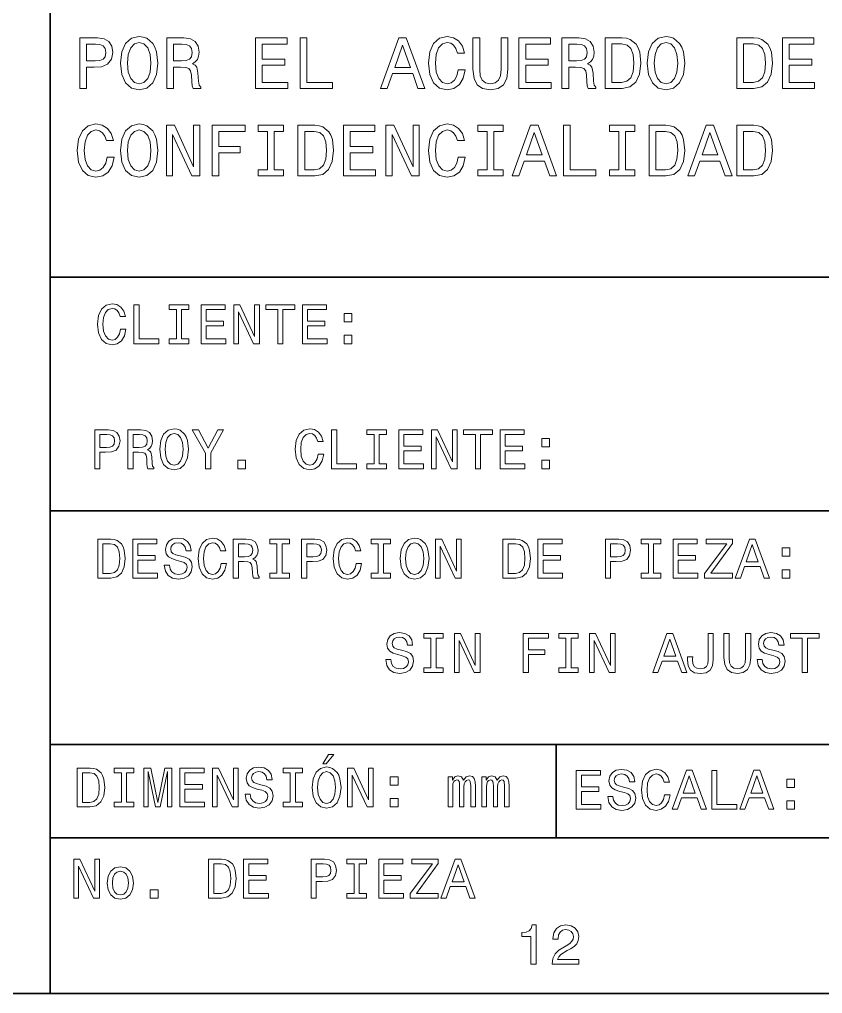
# Model space of a CAD drawing. Extents: x 5 to 413, y 5 to 291.
# Drawn here: x 334.52 to 370.84, y 5.28 to 49.33 of the extents above; entities that cross this region are included whole.
import ezdxf

# ---------------------------------------------------------------- set-up
doc = ezdxf.new("R2010")
doc.units = 0

msp = doc.modelspace()

# ---------------------------------------------------------------- linework, layer by layer
at = {"color": 7, "lineweight": 35}
for p, q in [((335.902863, 290.786957), (335.902863, 5.281658)), ((335.902863, 37.675823), (413.367157, 37.675823)), ((335.902863, 27.112509), (413.367157, 27.112509)), ((335.902863, 16.549194), (413.367157, 16.549194)), ((358.790039, 16.549194), (358.790039, 12.323868)), ((335.902863, 12.323868), (413.367157, 12.323868)), ((413.367157, 5.281658), (5.281658, 5.281658))]:
    msp.add_line(p, q, dxfattribs=at)
at = {"color": 7, "lineweight": 13}
for points in [[(337.255981, 46.209286), (337.559387, 46.209286), (337.559387, 47.17556), (337.895752, 47.17556), (338.235443, 47.192051), (338.505859, 47.307476), (338.680664, 47.531731), (338.740021, 47.838432), (338.693848, 48.122047), (338.56192, 48.329811), (338.344269, 48.455132), (338.047455, 48.498005), (337.255981, 48.498005)], [(339.0896, 47.353645), (339.148956, 46.839176), (339.320435, 46.459923), (339.587555, 46.225777), (339.937134, 46.146626), (340.283417, 46.225777), (340.553833, 46.459923), (340.722046, 46.839176), (340.784698, 47.353645), (340.722046, 47.864815), (340.649475, 48.072578), (340.553833, 48.244068), (340.283417, 48.478218), (340.11853, 48.537579), (339.937134, 48.560665), (339.584259, 48.478218), (339.317139, 48.247368), (339.148956, 47.868111)], [(341.187042, 46.209286), (341.493744, 46.209286), (341.493744, 47.17556), (341.807037, 47.17556), (342.037872, 47.165665), (342.182983, 47.119495), (342.262146, 47.010666), (342.295105, 46.816093), (342.311615, 46.519283), (342.33139, 46.324711), (342.370972, 46.209286), (342.717224, 46.209286), (342.717224, 46.271946), (342.641388, 46.364285), (342.61499, 46.535774), (342.591919, 46.905136), (342.535858, 47.17886), (342.459991, 47.264603), (342.341278, 47.327263), (342.473206, 47.40971), (342.565552, 47.525135), (342.624908, 47.670238), (342.644684, 47.845028), (342.598511, 48.122047), (342.466614, 48.329811), (342.248932, 48.455132), (341.952148, 48.498005), (341.187042, 48.498005)], [(345.200531, 46.209286), (346.651581, 46.209286), (346.651581, 46.486305), (345.503937, 46.486305), (345.503937, 47.261303), (346.526276, 47.261303), (346.526276, 47.535027), (345.503937, 47.535027), (345.503937, 48.220985), (346.625214, 48.220985), (346.625214, 48.498005), (345.200531, 48.498005)], [(347.208923, 46.209286), (348.679779, 46.209286), (348.679779, 46.486305), (347.512329, 46.486305), (347.512329, 48.498005), (347.208923, 48.498005)], [(350.846466, 46.209286), (351.149872, 46.209286), (351.390625, 46.88205), (352.304138, 46.88205), (352.544891, 46.209286), (352.854889, 46.209286), (352.017212, 48.501301), (351.680847, 48.501301)], [(354.368591, 47.060135), (354.302643, 46.783115), (354.193817, 46.585243), (354.042114, 46.463223), (353.864014, 46.423649), (353.649658, 46.483009), (353.481476, 46.661095), (353.369354, 46.951305), (353.333069, 47.353645), (353.369354, 47.752686), (353.47818, 48.046196), (353.646362, 48.224281), (353.864014, 48.286942), (354.022308, 48.253963), (354.157532, 48.161621), (354.263062, 48.013218), (354.335632, 47.80875), (354.648926, 47.80875), (354.549988, 48.122047), (354.378479, 48.359493), (354.144348, 48.507896), (353.864014, 48.560665), (353.514465, 48.478218), (353.247314, 48.247368), (353.075836, 47.868111), (353.016479, 47.353645), (353.075836, 46.839176), (353.247314, 46.459923), (353.514465, 46.225777), (353.864014, 46.146626), (354.170715, 46.209286), (354.41806, 46.384071), (354.592865, 46.670986), (354.685181, 47.060135)], [(355.031464, 47.079922), (355.077637, 46.66769), (355.222748, 46.37418), (355.466797, 46.205986), (355.819641, 46.146626), (356.16922, 46.205986), (356.413269, 46.37418), (356.55838, 46.664391), (356.607849, 47.079922), (356.607849, 48.498005), (356.301147, 48.498005), (356.301147, 47.063435), (356.271454, 46.783115), (356.182434, 46.581944), (356.030731, 46.463223), (355.819641, 46.423649), (355.60199, 46.463223), (355.450287, 46.581944), (355.361267, 46.779816), (355.334869, 47.063435), (355.334869, 48.498005), (355.031464, 48.498005)], [(357.112427, 46.209286), (358.563477, 46.209286), (358.563477, 46.486305), (357.415833, 46.486305), (357.415833, 47.261303), (358.438171, 47.261303), (358.438171, 47.535027), (357.415833, 47.535027), (357.415833, 48.220985), (358.537109, 48.220985), (358.537109, 48.498005), (357.112427, 48.498005)], [(359.054871, 46.209286), (359.361572, 46.209286), (359.361572, 47.17556), (359.674866, 47.17556), (359.905701, 47.165665), (360.050812, 47.119495), (360.129974, 47.010666), (360.162933, 46.816093), (360.179443, 46.519283), (360.199219, 46.324711), (360.2388, 46.209286), (360.585083, 46.209286), (360.585083, 46.271946), (360.509216, 46.364285), (360.482849, 46.535774), (360.459747, 46.905136), (360.403687, 47.17886), (360.32785, 47.264603), (360.209106, 47.327263), (360.341034, 47.40971), (360.43338, 47.525135), (360.492737, 47.670238), (360.512512, 47.845028), (360.466339, 48.122047), (360.334442, 48.329811), (360.11676, 48.455132), (359.819977, 48.498005), (359.054871, 48.498005)], [(361.772308, 48.498005), (361.010498, 48.498005), (361.010498, 46.209286), (361.772308, 46.209286), (362.131775, 46.281837), (362.398895, 46.502796), (362.563782, 46.862263), (362.623169, 47.353645), (362.570374, 47.854919), (362.504425, 48.052792), (362.412079, 48.21109), (362.144958, 48.425449), (361.970184, 48.478218)], [(362.913361, 47.353645), (362.972717, 46.839176), (363.144226, 46.459923), (363.411346, 46.225777), (363.760925, 46.146626), (364.107178, 46.225777), (364.377625, 46.459923), (364.545807, 46.839176), (364.608459, 47.353645), (364.545807, 47.864815), (364.473267, 48.072578), (364.377625, 48.244068), (364.107178, 48.478218), (363.942291, 48.537579), (363.760925, 48.560665), (363.408051, 48.478218), (363.14093, 48.247368), (362.972717, 47.868111)], [(367.728241, 48.498005), (366.966431, 48.498005), (366.966431, 46.209286), (367.728241, 46.209286), (368.087708, 46.281837), (368.354858, 46.502796), (368.519745, 46.862263), (368.579102, 47.353645), (368.526337, 47.854919), (368.460388, 48.052792), (368.368042, 48.21109), (368.100891, 48.425449), (367.926117, 48.478218)], [(369.024292, 46.209286), (370.475372, 46.209286), (370.475372, 46.486305), (369.327698, 46.486305), (369.327698, 47.261303), (370.350037, 47.261303), (370.350037, 47.535027), (369.327698, 47.535027), (369.327698, 48.220985), (370.448975, 48.220985), (370.448975, 48.498005), (369.024292, 48.498005)], [(337.965027, 48.217686), (338.162903, 48.197899), (338.307983, 48.135239), (338.393738, 48.019814), (338.423431, 47.838432), (338.390442, 47.647156), (338.301392, 47.531731), (338.149689, 47.472366), (337.941925, 47.455879), (337.559387, 47.455879), (337.559387, 48.217686)], [(339.406189, 47.353645), (339.442474, 47.752686), (339.5513, 48.046196), (339.719482, 48.224281), (339.937134, 48.286942), (340.151489, 48.224281), (340.319702, 48.0429), (340.428528, 47.74939), (340.468109, 47.353645), (340.428528, 46.954605), (340.319702, 46.661095), (340.151489, 46.483009), (339.937134, 46.423649), (339.719482, 46.483009), (339.5513, 46.661095), (339.442474, 46.951305)], [(341.866394, 48.217686), (342.067566, 48.197899), (342.209381, 48.135239), (342.298401, 48.019814), (342.328094, 47.838432), (342.295105, 47.647156), (342.206085, 47.531731), (342.054382, 47.472366), (341.846619, 47.455879), (341.493744, 47.455879), (341.493744, 48.217686)], [(351.496155, 47.162369), (351.84903, 48.171516), (352.201904, 47.162369)], [(359.734222, 48.217686), (359.935394, 48.197899), (360.077209, 48.135239), (360.166229, 48.019814), (360.195923, 47.838432), (360.162933, 47.647156), (360.073914, 47.531731), (359.922211, 47.472366), (359.714447, 47.455879), (359.361572, 47.455879), (359.361572, 48.217686)], [(361.749207, 48.224281), (361.999847, 48.174812), (362.171356, 48.023113), (362.27359, 47.752686), (362.306549, 47.353645), (362.270294, 46.967796), (362.16806, 46.697369), (361.993256, 46.535774), (361.749207, 46.483009), (361.3172, 46.483009), (361.3172, 48.224281)], [(363.22995, 47.353645), (363.266235, 47.752686), (363.375061, 48.046196), (363.543274, 48.224281), (363.760925, 48.286942), (363.975281, 48.224281), (364.143463, 48.0429), (364.252289, 47.74939), (364.29187, 47.353645), (364.252289, 46.954605), (364.143463, 46.661095), (363.975281, 46.483009), (363.760925, 46.423649), (363.543274, 46.483009), (363.375061, 46.661095), (363.266235, 46.951305)], [(367.70517, 48.224281), (367.955811, 48.174812), (368.127289, 48.023113), (368.229523, 47.752686), (368.262512, 47.353645), (368.226227, 46.967796), (368.123993, 46.697369), (367.949219, 46.535774), (367.70517, 46.483009), (367.273132, 46.483009), (367.273132, 48.224281)], [(338.486084, 43.105995), (338.420135, 42.828976), (338.311279, 42.631104), (338.159576, 42.509083), (337.981506, 42.469509), (337.767151, 42.52887), (337.598969, 42.706955), (337.486816, 42.997166), (337.450562, 43.399506), (337.486816, 43.798546), (337.595642, 44.092056), (337.763855, 44.270142), (337.981506, 44.332802), (338.139801, 44.299824), (338.275024, 44.207481), (338.380554, 44.059078), (338.453094, 43.85461), (338.766388, 43.85461), (338.66745, 44.167908), (338.495972, 44.405354), (338.26181, 44.553757), (337.981506, 44.606525), (337.631927, 44.524078), (337.364807, 44.293228), (337.193329, 43.913971), (337.133942, 43.399506), (337.193329, 42.885036), (337.364807, 42.505783), (337.631927, 42.271637), (337.981506, 42.192486), (338.288208, 42.255146), (338.535553, 42.429932), (338.710327, 42.716846), (338.802673, 43.105995)], [(339.0896, 43.399506), (339.148956, 42.885036), (339.320435, 42.505783), (339.587555, 42.271637), (339.937134, 42.192486), (340.283417, 42.271637), (340.553833, 42.505783), (340.722046, 42.885036), (340.784698, 43.399506), (340.722046, 43.910675), (340.649475, 44.118439), (340.553833, 44.289928), (340.283417, 44.524078), (340.11853, 44.583439), (339.937134, 44.606525), (339.584259, 44.524078), (339.317139, 44.293228), (339.148956, 43.913971)], [(341.170532, 42.255146), (341.444275, 42.255146), (341.444275, 44.13163), (342.321503, 42.255146), (342.674377, 42.255146), (342.674377, 44.543865), (342.397339, 44.543865), (342.397339, 42.667377), (341.529999, 44.543865), (341.170532, 44.543865)], [(343.23172, 42.255146), (343.538422, 42.255146), (343.538422, 43.307163), (344.501373, 43.307163), (344.501373, 43.580887), (343.538422, 43.580887), (343.538422, 44.266846), (344.722351, 44.266846), (344.722351, 44.543865), (343.23172, 44.543865)], [(345.741394, 42.532166), (345.319244, 42.532166), (345.319244, 42.255146), (346.466919, 42.255146), (346.466919, 42.532166), (346.0448, 42.532166), (346.0448, 44.266846), (346.466919, 44.266846), (346.466919, 44.543865), (345.319244, 44.543865), (345.319244, 44.266846), (345.741394, 44.266846)], [(347.875092, 44.543865), (347.113281, 44.543865), (347.113281, 42.255146), (347.875092, 42.255146), (348.234558, 42.327698), (348.501709, 42.548656), (348.666595, 42.908123), (348.725952, 43.399506), (348.673187, 43.90078), (348.607239, 44.098652), (348.514893, 44.25695), (348.247772, 44.47131), (348.072968, 44.524078)], [(349.171173, 42.255146), (350.622223, 42.255146), (350.622223, 42.532166), (349.474579, 42.532166), (349.474579, 43.307163), (350.496918, 43.307163), (350.496918, 43.580887), (349.474579, 43.580887), (349.474579, 44.266846), (350.595825, 44.266846), (350.595825, 44.543865), (349.171173, 44.543865)], [(351.097107, 42.255146), (351.37085, 42.255146), (351.37085, 44.13163), (352.248077, 42.255146), (352.600952, 42.255146), (352.600952, 44.543865), (352.323914, 44.543865), (352.323914, 42.667377), (351.456573, 44.543865), (351.097107, 44.543865)], [(354.368591, 43.105995), (354.302643, 42.828976), (354.193817, 42.631104), (354.042114, 42.509083), (353.864014, 42.469509), (353.649658, 42.52887), (353.481476, 42.706955), (353.369354, 42.997166), (353.333069, 43.399506), (353.369354, 43.798546), (353.47818, 44.092056), (353.646362, 44.270142), (353.864014, 44.332802), (354.022308, 44.299824), (354.157532, 44.207481), (354.263062, 44.059078), (354.335632, 43.85461), (354.648926, 43.85461), (354.549988, 44.167908), (354.378479, 44.405354), (354.144348, 44.553757), (353.864014, 44.606525), (353.514465, 44.524078), (353.247314, 44.293228), (353.075836, 43.913971), (353.016479, 43.399506), (353.075836, 42.885036), (353.247314, 42.505783), (353.514465, 42.271637), (353.864014, 42.192486), (354.170715, 42.255146), (354.41806, 42.429932), (354.592865, 42.716846), (354.685181, 43.105995)], [(355.667969, 42.532166), (355.245819, 42.532166), (355.245819, 42.255146), (356.393494, 42.255146), (356.393494, 42.532166), (355.971375, 42.532166), (355.971375, 44.266846), (356.393494, 44.266846), (356.393494, 44.543865), (355.245819, 44.543865), (355.245819, 44.266846), (355.667969, 44.266846)], [(356.802429, 42.255146), (357.105835, 42.255146), (357.346558, 42.92791), (358.260071, 42.92791), (358.500824, 42.255146), (358.810822, 42.255146), (357.973175, 44.547161), (357.63678, 44.547161)], [(359.120819, 42.255146), (360.591675, 42.255146), (360.591675, 42.532166), (359.424225, 42.532166), (359.424225, 44.543865), (359.120819, 44.543865)], [(361.623901, 42.532166), (361.201782, 42.532166), (361.201782, 42.255146), (362.349426, 42.255146), (362.349426, 42.532166), (361.927307, 42.532166), (361.927307, 44.266846), (362.349426, 44.266846), (362.349426, 44.543865), (361.201782, 44.543865), (361.201782, 44.266846), (361.623901, 44.266846)], [(363.757629, 44.543865), (362.995819, 44.543865), (362.995819, 42.255146), (363.757629, 42.255146), (364.117096, 42.327698), (364.384216, 42.548656), (364.549103, 42.908123), (364.608459, 43.399506), (364.555695, 43.90078), (364.489746, 44.098652), (364.3974, 44.25695), (364.13028, 44.47131), (363.955505, 44.524078)], [(364.743683, 42.255146), (365.047089, 42.255146), (365.287842, 42.92791), (366.201324, 42.92791), (366.442078, 42.255146), (366.752075, 42.255146), (365.914429, 44.547161), (365.578033, 44.547161)], [(367.728241, 44.543865), (366.966431, 44.543865), (366.966431, 42.255146), (367.728241, 42.255146), (368.087708, 42.327698), (368.354858, 42.548656), (368.519745, 42.908123), (368.579102, 43.399506), (368.526337, 43.90078), (368.460388, 44.098652), (368.368042, 44.25695), (368.100891, 44.47131), (367.926117, 44.524078)], [(339.406189, 43.399506), (339.442474, 43.798546), (339.5513, 44.092056), (339.719482, 44.270142), (339.937134, 44.332802), (340.151489, 44.270142), (340.319702, 44.08876), (340.428528, 43.79525), (340.468109, 43.399506), (340.428528, 43.000465), (340.319702, 42.706955), (340.151489, 42.52887), (339.937134, 42.469509), (339.719482, 42.52887), (339.5513, 42.706955), (339.442474, 42.997166)], [(347.85202, 44.270142), (348.102661, 44.220673), (348.274139, 44.068974), (348.376373, 43.798546), (348.409363, 43.399506), (348.373077, 43.013657), (348.270844, 42.743229), (348.096069, 42.581635), (347.85202, 42.52887), (347.419983, 42.52887), (347.419983, 44.270142)], [(357.452087, 43.208229), (357.804962, 44.217377), (358.157837, 43.208229)], [(363.734528, 44.270142), (363.985168, 44.220673), (364.156647, 44.068974), (364.258881, 43.798546), (364.29187, 43.399506), (364.255585, 43.013657), (364.153351, 42.743229), (363.978577, 42.581635), (363.734528, 42.52887), (363.302521, 42.52887), (363.302521, 44.270142)], [(365.393372, 43.208229), (365.746246, 44.217377), (366.099091, 43.208229)], [(367.70517, 44.270142), (367.955811, 44.220673), (368.127289, 44.068974), (368.229523, 43.798546), (368.262512, 43.399506), (368.226227, 43.013657), (368.123993, 42.743229), (367.949219, 42.581635), (367.70517, 42.52887), (367.273132, 42.52887), (367.273132, 44.270142)], [(339.095032, 35.32399), (339.044281, 35.110897), (338.960571, 34.958687), (338.843872, 34.864826), (338.706879, 34.834385), (338.541992, 34.880047), (338.412628, 35.017036), (338.326355, 35.240276), (338.298462, 35.549767), (338.326355, 35.856724), (338.410065, 36.0825), (338.539459, 36.219486), (338.706879, 36.267685), (338.828644, 36.242317), (338.932648, 36.171288), (339.013855, 36.057129), (339.069641, 35.899849), (339.310638, 35.899849), (339.234558, 36.140846), (339.102631, 36.323498), (338.922516, 36.437653), (338.706879, 36.478241), (338.437988, 36.414822), (338.232513, 36.237244), (338.100586, 35.945511), (338.054932, 35.549767), (338.100586, 35.154022), (338.232513, 34.862289), (338.437988, 34.682175), (338.706879, 34.621292), (338.94281, 34.669491), (339.133057, 34.803944), (339.267517, 35.024647), (339.338562, 35.32399)], [(339.696259, 34.669491), (340.827667, 34.669491), (340.827667, 34.882584), (339.929626, 34.882584), (339.929626, 36.430042), (339.696259, 36.430042)], [(341.621704, 34.882584), (341.296967, 34.882584), (341.296967, 34.669491), (342.179779, 34.669491), (342.179779, 34.882584), (341.855072, 34.882584), (341.855072, 36.216949), (342.179779, 36.216949), (342.179779, 36.430042), (341.296967, 36.430042), (341.296967, 36.216949), (341.621704, 36.216949)], [(342.732819, 34.669491), (343.84903, 34.669491), (343.84903, 34.882584), (342.966217, 34.882584), (342.966217, 35.478737), (343.752625, 35.478737), (343.752625, 35.689293), (342.966217, 35.689293), (342.966217, 36.216949), (343.828735, 36.216949), (343.828735, 36.430042), (342.732819, 36.430042)], [(344.214325, 34.669491), (344.424866, 34.669491), (344.424866, 36.112942), (345.09967, 34.669491), (345.371124, 34.669491), (345.371124, 36.430042), (345.15802, 36.430042), (345.15802, 34.986591), (344.490845, 36.430042), (344.214325, 36.430042)], [(346.203186, 34.669491), (346.436584, 34.669491), (346.436584, 36.216949), (346.969299, 36.216949), (346.969299, 36.430042), (345.667908, 36.430042), (345.667908, 36.216949), (346.203186, 36.216949)], [(347.314301, 34.669491), (348.430511, 34.669491), (348.430511, 34.882584), (347.547699, 34.882584), (347.547699, 35.478737), (348.334106, 35.478737), (348.334106, 35.689293), (347.547699, 35.689293), (347.547699, 36.216949), (348.410217, 36.216949), (348.410217, 36.430042), (347.314301, 36.430042)], [(349.199158, 35.653778), (349.549255, 35.653778), (349.549255, 36.031761), (349.199158, 36.031761)], [(349.199158, 34.669491), (349.549255, 34.669491), (349.549255, 35.047478), (349.199158, 35.047478)], [(337.926208, 29.01623), (338.159607, 29.01623), (338.159607, 29.759518), (338.418365, 29.759518), (338.679657, 29.772202), (338.887665, 29.860991), (339.022125, 30.033495), (339.06778, 30.269419), (339.032288, 30.487585), (338.930786, 30.647404), (338.763367, 30.743803), (338.535065, 30.776783), (337.926208, 30.776783)], [(338.471649, 30.561153), (338.62384, 30.545931), (338.735474, 30.497732), (338.801422, 30.408943), (338.824249, 30.269419), (338.798889, 30.122282), (338.730377, 30.033495), (338.613708, 29.987831), (338.453888, 29.975147), (338.159607, 29.975147), (338.159607, 30.561153)], [(339.422943, 29.01623), (339.658875, 29.01623), (339.658875, 29.759518), (339.899872, 29.759518), (340.077454, 29.751907), (340.189056, 29.716393), (340.249939, 29.632677), (340.27533, 29.483004), (340.287994, 29.25469), (340.303223, 29.105019), (340.333649, 29.01623), (340.600037, 29.01623), (340.600037, 29.064428), (340.541687, 29.13546), (340.521393, 29.267374), (340.503632, 29.551498), (340.46051, 29.762054), (340.402161, 29.828012), (340.310822, 29.876211), (340.412292, 29.939632), (340.483337, 30.028419), (340.528992, 30.140041), (340.54422, 30.274492), (340.508698, 30.487585), (340.407227, 30.647404), (340.239807, 30.743803), (340.011475, 30.776783), (339.422943, 30.776783)], [(339.945526, 30.561153), (340.100281, 30.545931), (340.209351, 30.497732), (340.277863, 30.408943), (340.30069, 30.269419), (340.27533, 30.122282), (340.206818, 30.033495), (340.090118, 29.987831), (339.930298, 29.975147), (339.658875, 29.975147), (339.658875, 30.561153)], [(340.863861, 29.896505), (340.909515, 29.500763), (341.041443, 29.209028), (341.246918, 29.028913), (341.515808, 28.968031), (341.782196, 29.028913), (341.990204, 29.209028), (342.119568, 29.500763), (342.167786, 29.896505), (342.119568, 30.289713), (342.063782, 30.449532), (341.990204, 30.581448), (341.782196, 30.76156), (341.655334, 30.807224), (341.515808, 30.824982), (341.244385, 30.76156), (341.03891, 30.583984), (340.909515, 30.29225)], [(341.107391, 29.896505), (341.135284, 30.203461), (341.219025, 30.429237), (341.348389, 30.566227), (341.515808, 30.614426), (341.680725, 30.566227), (341.810089, 30.426701), (341.893799, 30.200924), (341.924255, 29.896505), (341.893799, 29.58955), (341.810089, 29.363773), (341.680725, 29.226786), (341.515808, 29.181124), (341.348389, 29.226786), (341.219025, 29.363773), (341.135284, 29.587013)], [(343.174896, 29.01623), (343.174896, 29.729076), (343.753296, 30.77932), (343.489471, 30.77932), (343.055664, 29.944706), (342.616791, 30.77932), (342.335205, 30.77932), (342.938965, 29.713856), (342.938965, 29.01623)], [(348.035431, 29.670729), (347.984711, 29.457636), (347.901001, 29.305428), (347.784302, 29.211565), (347.647308, 29.181124), (347.482422, 29.226786), (347.353027, 29.363773), (347.266785, 29.587013), (347.238892, 29.896505), (347.266785, 30.203461), (347.350494, 30.429237), (347.479889, 30.566227), (347.647308, 30.614426), (347.769073, 30.589058), (347.873077, 30.518026), (347.954254, 30.40387), (348.010071, 30.246588), (348.251068, 30.246588), (348.174957, 30.487585), (348.04306, 30.670237), (347.862946, 30.784393), (347.647308, 30.824982), (347.378418, 30.76156), (347.172913, 30.583984), (347.041016, 30.29225), (346.995361, 29.896505), (347.041016, 29.500763), (347.172913, 29.209028), (347.378418, 29.028913), (347.647308, 28.968031), (347.88324, 29.01623), (348.073486, 29.150681), (348.207947, 29.371384), (348.278992, 29.670729)], [(348.636658, 29.01623), (349.768097, 29.01623), (349.768097, 29.229322), (348.870056, 29.229322), (348.870056, 30.776783), (348.636658, 30.776783)], [(350.562103, 29.229322), (350.237396, 29.229322), (350.237396, 29.01623), (351.120209, 29.01623), (351.120209, 29.229322), (350.795502, 29.229322), (350.795502, 30.56369), (351.120209, 30.56369), (351.120209, 30.776783), (350.237396, 30.776783), (350.237396, 30.56369), (350.562103, 30.56369)], [(351.673248, 29.01623), (352.789459, 29.01623), (352.789459, 29.229322), (351.906616, 29.229322), (351.906616, 29.825476), (352.693054, 29.825476), (352.693054, 30.036032), (351.906616, 30.036032), (351.906616, 30.56369), (352.769165, 30.56369), (352.769165, 30.776783), (351.673248, 30.776783)], [(353.154755, 29.01623), (353.365295, 29.01623), (353.365295, 30.459681), (354.0401, 29.01623), (354.311523, 29.01623), (354.311523, 30.776783), (354.09845, 30.776783), (354.09845, 29.333332), (353.431274, 30.776783), (353.154755, 30.776783)], [(355.143616, 29.01623), (355.377014, 29.01623), (355.377014, 30.56369), (355.909729, 30.56369), (355.909729, 30.776783), (354.608337, 30.776783), (354.608337, 30.56369), (355.143616, 30.56369)], [(356.25473, 29.01623), (357.370941, 29.01623), (357.370941, 29.229322), (356.488129, 29.229322), (356.488129, 29.825476), (357.274536, 29.825476), (357.274536, 30.036032), (356.488129, 30.036032), (356.488129, 30.56369), (357.350647, 30.56369), (357.350647, 30.776783), (356.25473, 30.776783)], [(358.139587, 30.000515), (358.489685, 30.000515), (358.489685, 30.378502), (358.139587, 30.378502)], [(344.395111, 29.01623), (344.745178, 29.01623), (344.745178, 29.394217), (344.395111, 29.394217)], [(358.139587, 29.01623), (358.489685, 29.01623), (358.489685, 29.394217), (358.139587, 29.394217)], [(338.646271, 25.831518), (338.060272, 25.831518), (338.060272, 24.070965), (338.646271, 24.070965), (338.922791, 24.126776), (339.128265, 24.296741), (339.255096, 24.573256), (339.300781, 24.951241), (339.260193, 25.336838), (339.209442, 25.489046), (339.138397, 25.610813), (338.932922, 25.775707), (338.798492, 25.816296)], [(338.62851, 25.620962), (338.82132, 25.582909), (338.953217, 25.466215), (339.03186, 25.258196), (339.05722, 24.951241), (339.029327, 24.654434), (338.950684, 24.446415), (338.816223, 24.322109), (338.62851, 24.281521), (338.296173, 24.281521), (338.296173, 25.620962)], [(339.64325, 24.070965), (340.75943, 24.070965), (340.75943, 24.284058), (339.876617, 24.284058), (339.876617, 24.880211), (340.663055, 24.880211), (340.663055, 25.090767), (339.876617, 25.090767), (339.876617, 25.618425), (340.739136, 25.618425), (340.739136, 25.831518), (339.64325, 25.831518)], [(341.302307, 24.651896), (341.071472, 24.651896), (341.122192, 24.382994), (341.249054, 24.185122), (341.444366, 24.065891), (341.708221, 24.022766), (341.969513, 24.063354), (342.164825, 24.174974), (342.289154, 24.350016), (342.334808, 24.580866), (342.296753, 24.788885), (342.190216, 24.923336), (342.0177, 25.012125), (341.786865, 25.078081), (341.588989, 25.126282), (341.459595, 25.182091), (341.386047, 25.263269), (341.36319, 25.39011), (341.386047, 25.504269), (341.451996, 25.590519), (341.553467, 25.648867), (341.692993, 25.669161), (341.835052, 25.643793), (341.946686, 25.575298), (342.020233, 25.461142), (342.055756, 25.306396), (342.286591, 25.306396), (342.286591, 25.31147), (342.246002, 25.549931), (342.12677, 25.727509), (341.939056, 25.839128), (341.685364, 25.87718), (341.457062, 25.839128), (341.27948, 25.732582), (341.165344, 25.567688), (341.124756, 25.354595), (341.157715, 25.164333), (341.25412, 25.034956), (341.406342, 24.948704), (341.614349, 24.882748), (341.819824, 24.8244), (341.974579, 24.768591), (342.068451, 24.687412), (342.10141, 24.555498), (342.070984, 24.421045), (341.99234, 24.319572), (341.873108, 24.256153), (341.718353, 24.235859), (341.545868, 24.263763), (341.41394, 24.344942), (341.330231, 24.476856)], [(343.641266, 24.725464), (343.590515, 24.512371), (343.506805, 24.360163), (343.390137, 24.2663), (343.253143, 24.235859), (343.088226, 24.281521), (342.958862, 24.418509), (342.87262, 24.641748), (342.844696, 24.951241), (342.87262, 25.258196), (342.956329, 25.483973), (343.085693, 25.620962), (343.253143, 25.669161), (343.374908, 25.643793), (343.478912, 25.572762), (343.560089, 25.458605), (343.615906, 25.301323), (343.856903, 25.301323), (343.780792, 25.54232), (343.648865, 25.724972), (343.46875, 25.839128), (343.253143, 25.879717), (342.984222, 25.816296), (342.778748, 25.63872), (342.64682, 25.346985), (342.601166, 24.951241), (342.64682, 24.555498), (342.778748, 24.263763), (342.984222, 24.083649), (343.253143, 24.022766), (343.489044, 24.070965), (343.679321, 24.205416), (343.813782, 24.426119), (343.884796, 24.725464)], [(344.191742, 24.070965), (344.427673, 24.070965), (344.427673, 24.814253), (344.668671, 24.814253), (344.846252, 24.806643), (344.957886, 24.771128), (345.018768, 24.687412), (345.044128, 24.537739), (345.056824, 24.309425), (345.072021, 24.159754), (345.102478, 24.070965), (345.368835, 24.070965), (345.368835, 24.119164), (345.310486, 24.190195), (345.290192, 24.322109), (345.27243, 24.606234), (345.229309, 24.81679), (345.170959, 24.882748), (345.079651, 24.930946), (345.181122, 24.994368), (345.252136, 25.083157), (345.297821, 25.194777), (345.313019, 25.329227), (345.277527, 25.54232), (345.176056, 25.702139), (345.008606, 25.798538), (344.780304, 25.831518), (344.191742, 25.831518)], [(344.714355, 25.615887), (344.86908, 25.600666), (344.97818, 25.552467), (345.046661, 25.463678), (345.069489, 25.324154), (345.044128, 25.177017), (344.975647, 25.08823), (344.858948, 25.042566), (344.699127, 25.029882), (344.427673, 25.029882), (344.427673, 25.615887)], [(346.167938, 24.284058), (345.843231, 24.284058), (345.843231, 24.070965), (346.726044, 24.070965), (346.726044, 24.284058), (346.401337, 24.284058), (346.401337, 25.618425), (346.726044, 25.618425), (346.726044, 25.831518), (345.843231, 25.831518), (345.843231, 25.618425), (346.167938, 25.618425)], [(347.27652, 24.070965), (347.509918, 24.070965), (347.509918, 24.814253), (347.768677, 24.814253), (348.029968, 24.826937), (348.237976, 24.915726), (348.372437, 25.08823), (348.418091, 25.324154), (348.382568, 25.54232), (348.281097, 25.702139), (348.113678, 25.798538), (347.885376, 25.831518), (347.27652, 25.831518)], [(347.82193, 25.615887), (347.974152, 25.600666), (348.085785, 25.552467), (348.151733, 25.463678), (348.174561, 25.324154), (348.1492, 25.177017), (348.080688, 25.08823), (347.96402, 25.042566), (347.804199, 25.029882), (347.509918, 25.029882), (347.509918, 25.615887)], [(349.749939, 24.725464), (349.699188, 24.512371), (349.615479, 24.360163), (349.498779, 24.2663), (349.361786, 24.235859), (349.196899, 24.281521), (349.067535, 24.418509), (348.981262, 24.641748), (348.953369, 24.951241), (348.981262, 25.258196), (349.064972, 25.483973), (349.194366, 25.620962), (349.361786, 25.669161), (349.483551, 25.643793), (349.587585, 25.572762), (349.668762, 25.458605), (349.724548, 25.301323), (349.965546, 25.301323), (349.889465, 25.54232), (349.757538, 25.724972), (349.577423, 25.839128), (349.361786, 25.879717), (349.092896, 25.816296), (348.887421, 25.63872), (348.755493, 25.346985), (348.709839, 24.951241), (348.755493, 24.555498), (348.887421, 24.263763), (349.092896, 24.083649), (349.361786, 24.022766), (349.597717, 24.070965), (349.787964, 24.205416), (349.922424, 24.426119), (349.993469, 24.725464)], [(350.74942, 24.284058), (350.424713, 24.284058), (350.424713, 24.070965), (351.307526, 24.070965), (351.307526, 24.284058), (350.982819, 24.284058), (350.982819, 25.618425), (351.307526, 25.618425), (351.307526, 25.831518), (350.424713, 25.831518), (350.424713, 25.618425), (350.74942, 25.618425)], [(351.741333, 24.951241), (351.786987, 24.555498), (351.918915, 24.263763), (352.12439, 24.083649), (352.39328, 24.022766), (352.659668, 24.083649), (352.867676, 24.263763), (352.99707, 24.555498), (353.045258, 24.951241), (352.99707, 25.344448), (352.941254, 25.504269), (352.867676, 25.636183), (352.659668, 25.816296), (352.532806, 25.861959), (352.39328, 25.879717), (352.121857, 25.816296), (351.916382, 25.63872), (351.786987, 25.346985)], [(351.984863, 24.951241), (352.012756, 25.258196), (352.096497, 25.483973), (352.225861, 25.620962), (352.39328, 25.669161), (352.558197, 25.620962), (352.687561, 25.481436), (352.771271, 25.255659), (352.801727, 24.951241), (352.771271, 24.644285), (352.687561, 24.418509), (352.558197, 24.281521), (352.39328, 24.235859), (352.225861, 24.281521), (352.096497, 24.418509), (352.012756, 24.641748)], [(353.342072, 24.070965), (353.552612, 24.070965), (353.552612, 25.514416), (354.227417, 24.070965), (354.49884, 24.070965), (354.49884, 25.831518), (354.285767, 25.831518), (354.285767, 24.388067), (353.618591, 25.831518), (353.342072, 25.831518)], [(356.97226, 25.831518), (356.386261, 25.831518), (356.386261, 24.070965), (356.97226, 24.070965), (357.248779, 24.126776), (357.454254, 24.296741), (357.581085, 24.573256), (357.62674, 24.951241), (357.586151, 25.336838), (357.535431, 25.489046), (357.464386, 25.610813), (357.258911, 25.775707), (357.124451, 25.816296)], [(356.954498, 25.620962), (357.147278, 25.582909), (357.279205, 25.466215), (357.357849, 25.258196), (357.383209, 24.951241), (357.355316, 24.654434), (357.276672, 24.446415), (357.142212, 24.322109), (356.954498, 24.281521), (356.622162, 24.281521), (356.622162, 25.620962)], [(357.969238, 24.070965), (359.085419, 24.070965), (359.085419, 24.284058), (358.202606, 24.284058), (358.202606, 24.880211), (358.989014, 24.880211), (358.989014, 25.090767), (358.202606, 25.090767), (358.202606, 25.618425), (359.065125, 25.618425), (359.065125, 25.831518), (357.969238, 25.831518)], [(361.021027, 24.070965), (361.254395, 24.070965), (361.254395, 24.814253), (361.513153, 24.814253), (361.774445, 24.826937), (361.982483, 24.915726), (362.116913, 25.08823), (362.162598, 25.324154), (362.127075, 25.54232), (362.025604, 25.702139), (361.858154, 25.798538), (361.629852, 25.831518), (361.021027, 25.831518)], [(361.566437, 25.615887), (361.718628, 25.600666), (361.830261, 25.552467), (361.89621, 25.463678), (361.919067, 25.324154), (361.893677, 25.177017), (361.825195, 25.08823), (361.708496, 25.042566), (361.548676, 25.029882), (361.254395, 25.029882), (361.254395, 25.615887)], [(362.966766, 24.284058), (362.642029, 24.284058), (362.642029, 24.070965), (363.524841, 24.070965), (363.524841, 24.284058), (363.200134, 24.284058), (363.200134, 25.618425), (363.524841, 25.618425), (363.524841, 25.831518), (362.642029, 25.831518), (362.642029, 25.618425), (362.966766, 25.618425)], [(364.077881, 24.070965), (365.194092, 24.070965), (365.194092, 24.284058), (364.311279, 24.284058), (364.311279, 24.880211), (365.097687, 24.880211), (365.097687, 25.090767), (364.311279, 25.090767), (364.311279, 25.618425), (365.173798, 25.618425), (365.173798, 25.831518), (364.077881, 25.831518)], [(365.506104, 24.070965), (366.76944, 24.070965), (366.76944, 24.284058), (365.785156, 24.284058), (366.76944, 25.631109), (366.76944, 25.831518), (365.574615, 25.831518), (365.574615, 25.618425), (366.505615, 25.618425), (365.506104, 24.273911)], [(366.893738, 24.070965), (367.127136, 24.070965), (367.312317, 24.588476), (368.015015, 24.588476), (368.200226, 24.070965), (368.43866, 24.070965), (367.794312, 25.834055), (367.535583, 25.834055)], [(367.393494, 24.804106), (367.664948, 25.580372), (367.936371, 24.804106)], [(369.017059, 25.05525), (369.367157, 25.05525), (369.367157, 25.433237), (369.017059, 25.433237)], [(369.017059, 24.070965), (369.367157, 24.070965), (369.367157, 24.448952), (369.017059, 24.448952)], [(351.316345, 20.382545), (351.08551, 20.382545), (351.13623, 20.113644), (351.263062, 19.915771), (351.458405, 19.796541), (351.722229, 19.753416), (351.983521, 19.794004), (352.178864, 19.905624), (352.303162, 20.080666), (352.348846, 20.311516), (352.310791, 20.519535), (352.204224, 20.653986), (352.031738, 20.742775), (351.800873, 20.808731), (351.602997, 20.856932), (351.473633, 20.912741), (351.400055, 20.993919), (351.377228, 21.12076), (351.400055, 21.234917), (351.466034, 21.321169), (351.567505, 21.379517), (351.707031, 21.399811), (351.849091, 21.374443), (351.960693, 21.305948), (352.034271, 21.191792), (352.069794, 21.037046), (352.300629, 21.037046), (352.300629, 21.04212), (352.26004, 21.280581), (352.140808, 21.458158), (351.953094, 21.569778), (351.699402, 21.60783), (351.4711, 21.569778), (351.293518, 21.463232), (351.179352, 21.298338), (351.138763, 21.085245), (351.171753, 20.894983), (351.268158, 20.765606), (351.420349, 20.679354), (351.628387, 20.613398), (351.833862, 20.55505), (351.988617, 20.499241), (352.082458, 20.418062), (352.115448, 20.286148), (352.084991, 20.151695), (352.006348, 20.050222), (351.887146, 19.986803), (351.732391, 19.966509), (351.559875, 19.994413), (351.427979, 20.075592), (351.344238, 20.207506)], [(368.115173, 20.382545), (367.884308, 20.382545), (367.935059, 20.113644), (368.06189, 19.915771), (368.257233, 19.796541), (368.521057, 19.753416), (368.782349, 19.794004), (368.977692, 19.905624), (369.10199, 20.080666), (369.147644, 20.311516), (369.109589, 20.519535), (369.003052, 20.653986), (368.830536, 20.742775), (368.599701, 20.808731), (368.401825, 20.856932), (368.272461, 20.912741), (368.198883, 20.993919), (368.176056, 21.12076), (368.198883, 21.234917), (368.264832, 21.321169), (368.366302, 21.379517), (368.505829, 21.399811), (368.647888, 21.374443), (368.759521, 21.305948), (368.833099, 21.191792), (368.868591, 21.037046), (369.099457, 21.037046), (369.099457, 21.04212), (369.058868, 21.280581), (368.939636, 21.458158), (368.751892, 21.569778), (368.49823, 21.60783), (368.269897, 21.569778), (368.092346, 21.463232), (367.97818, 21.298338), (367.937592, 21.085245), (367.970581, 20.894983), (368.066956, 20.765606), (368.219177, 20.679354), (368.427185, 20.613398), (368.63269, 20.55505), (368.787415, 20.499241), (368.881287, 20.418062), (368.914276, 20.286148), (368.88382, 20.151695), (368.805176, 20.050222), (368.685944, 19.986803), (368.531189, 19.966509), (368.358704, 19.994413), (368.226776, 20.075592), (368.143066, 20.207506)], [(353.127625, 20.014708), (352.802917, 20.014708), (352.802917, 19.801615), (353.68573, 19.801615), (353.68573, 20.014708), (353.361023, 20.014708), (353.361023, 21.349075), (353.68573, 21.349075), (353.68573, 21.562168), (352.802917, 21.562168), (352.802917, 21.349075), (353.127625, 21.349075)], [(354.193115, 19.801615), (354.403656, 19.801615), (354.403656, 21.245066), (355.078461, 19.801615), (355.349884, 19.801615), (355.349884, 21.562168), (355.13681, 21.562168), (355.13681, 20.118717), (354.469604, 21.562168), (354.193115, 21.562168)], [(357.305786, 19.801615), (357.541687, 19.801615), (357.541687, 20.610861), (358.28244, 20.610861), (358.28244, 20.821417), (357.541687, 20.821417), (357.541687, 21.349075), (358.452423, 21.349075), (358.452423, 21.562168), (357.305786, 21.562168)], [(359.236298, 20.014708), (358.911591, 20.014708), (358.911591, 19.801615), (359.794403, 19.801615), (359.794403, 20.014708), (359.469696, 20.014708), (359.469696, 21.349075), (359.794403, 21.349075), (359.794403, 21.562168), (358.911591, 21.562168), (358.911591, 21.349075), (359.236298, 21.349075)], [(360.301758, 19.801615), (360.512329, 19.801615), (360.512329, 21.245066), (361.187103, 19.801615), (361.458557, 19.801615), (361.458557, 21.562168), (361.245453, 21.562168), (361.245453, 20.118717), (360.578278, 21.562168), (360.301758, 21.562168)], [(363.1633, 19.801615), (363.396667, 19.801615), (363.581879, 20.319126), (364.284576, 20.319126), (364.469757, 19.801615), (364.708221, 19.801615), (364.063873, 21.564705), (363.805115, 21.564705)], [(363.663055, 20.534756), (363.934479, 21.311022), (364.205933, 20.534756)], [(365.664612, 20.385082), (365.646851, 20.197359), (365.593567, 20.067982), (365.484497, 19.98934), (365.317047, 19.966509), (365.152161, 19.98934), (365.043091, 20.062906), (364.979645, 20.192286), (364.961914, 20.380009), (364.96698, 20.506851), (364.738647, 20.506851), (364.733582, 20.377472), (364.764038, 20.095886), (364.868042, 19.900551), (365.048157, 19.791468), (365.314514, 19.753416), (365.578339, 19.791468), (365.758453, 19.900551), (365.862457, 20.093349), (365.895447, 20.374935), (365.895447, 21.562168), (365.664612, 21.562168)], [(366.382507, 20.471334), (366.41803, 20.154232), (366.529663, 19.928455), (366.717377, 19.799078), (366.988831, 19.753416), (367.257721, 19.799078), (367.445435, 19.928455), (367.557068, 20.151695), (367.595123, 20.471334), (367.595123, 21.562168), (367.359192, 21.562168), (367.359192, 20.458651), (367.336365, 20.243021), (367.267883, 20.088276), (367.151184, 19.99695), (366.988831, 19.966509), (366.821381, 19.99695), (366.704681, 20.088276), (366.6362, 20.240484), (366.615906, 20.458651), (366.615906, 21.562168), (366.382507, 21.562168)], [(369.926453, 19.801615), (370.159851, 19.801615), (370.159851, 21.349075), (370.692566, 21.349075), (370.692566, 21.562168), (369.391174, 21.562168), (369.391174, 21.349075), (369.926453, 21.349075)], [(348.237854, 15.662719), (348.387543, 15.662719), (348.740143, 16.093977), (348.491547, 16.093977)], [(337.720215, 15.47753), (337.134216, 15.47753), (337.134216, 13.716978), (337.720215, 13.716978), (337.996735, 13.772788), (338.202209, 13.942755), (338.329041, 14.219268), (338.374725, 14.597255), (338.334137, 14.982851), (338.283386, 15.13506), (338.212341, 15.256827), (338.006866, 15.421721), (337.872437, 15.46231)], [(339.133209, 13.930071), (338.808502, 13.930071), (338.808502, 13.716978), (339.691315, 13.716978), (339.691315, 13.930071), (339.366608, 13.930071), (339.366608, 15.264438), (339.691315, 15.264438), (339.691315, 15.47753), (338.808502, 15.47753), (338.808502, 15.264438), (339.133209, 15.264438)], [(340.142883, 13.716978), (340.338196, 13.716978), (340.338196, 15.315174), (340.667999, 13.716978), (340.886169, 13.716978), (341.213409, 15.315174), (341.213409, 13.716978), (341.411285, 13.716978), (341.411285, 15.47753), (341.101807, 15.47753), (340.777069, 13.924997), (340.454895, 15.47753), (340.142883, 15.47753)], [(341.771515, 13.716978), (342.887726, 13.716978), (342.887726, 13.930071), (342.004913, 13.930071), (342.004913, 14.526223), (342.791321, 14.526223), (342.791321, 14.736779), (342.004913, 14.736779), (342.004913, 15.264438), (342.867432, 15.264438), (342.867432, 15.47753), (341.771515, 15.47753)], [(343.253021, 13.716978), (343.463562, 13.716978), (343.463562, 15.160428), (344.138367, 13.716978), (344.409821, 13.716978), (344.409821, 15.47753), (344.196716, 15.47753), (344.196716, 14.034081), (343.529541, 15.47753), (343.253021, 15.47753)], [(344.957764, 14.29791), (344.726898, 14.29791), (344.777649, 14.029007), (344.90448, 13.831135), (345.099823, 13.711905), (345.363647, 13.668778), (345.624939, 13.709368), (345.820282, 13.820988), (345.94458, 13.996028), (345.990234, 14.226879), (345.952179, 14.434898), (345.845642, 14.569349), (345.673157, 14.658138), (345.442291, 14.724095), (345.244415, 14.772295), (345.115051, 14.828105), (345.041473, 14.909283), (345.018646, 15.036124), (345.041473, 15.150281), (345.107422, 15.236532), (345.208893, 15.29488), (345.348419, 15.315174), (345.490479, 15.289806), (345.602112, 15.221312), (345.67569, 15.107155), (345.711182, 14.952409), (345.942047, 14.952409), (345.942047, 14.957482), (345.901459, 15.195944), (345.782227, 15.373521), (345.594513, 15.485141), (345.34082, 15.523193), (345.112518, 15.485141), (344.934937, 15.378594), (344.82077, 15.213701), (344.780182, 15.000608), (344.813171, 14.810347), (344.909546, 14.680969), (345.061768, 14.594718), (345.269775, 14.52876), (345.475281, 14.470413), (345.630005, 14.414603), (345.723877, 14.333426), (345.756866, 14.20151), (345.72641, 14.06706), (345.647766, 13.965587), (345.528534, 13.902165), (345.37381, 13.881871), (345.201294, 13.909777), (345.069366, 13.990954), (344.985657, 14.122869)], [(346.769043, 13.930071), (346.444336, 13.930071), (346.444336, 13.716978), (347.327148, 13.716978), (347.327148, 13.930071), (347.002441, 13.930071), (347.002441, 15.264438), (347.327148, 15.264438), (347.327148, 15.47753), (346.444336, 15.47753), (346.444336, 15.264438), (346.769043, 15.264438)], [(347.760956, 14.597255), (347.80661, 14.20151), (347.938507, 13.909777), (348.144012, 13.729662), (348.412903, 13.668778), (348.67926, 13.729662), (348.887299, 13.909777), (349.016663, 14.20151), (349.06488, 14.597255), (349.016663, 14.990461), (348.960846, 15.150281), (348.887299, 15.282195), (348.67926, 15.46231), (348.552429, 15.507973), (348.412903, 15.52573), (348.141479, 15.46231), (347.935974, 15.284732), (347.80661, 14.992998)], [(349.361664, 13.716978), (349.572235, 13.716978), (349.572235, 15.160428), (350.24704, 13.716978), (350.518463, 13.716978), (350.518463, 15.47753), (350.305359, 15.47753), (350.305359, 14.034081), (349.638184, 15.47753), (349.361664, 15.47753)], [(361.359558, 14.194213), (361.128723, 14.194213), (361.179443, 13.92531), (361.306305, 13.727438), (361.501617, 13.608208), (361.765442, 13.565082), (362.026764, 13.605671), (362.222076, 13.717291), (362.346375, 13.892331), (362.392059, 14.123182), (362.354004, 14.331202), (362.247467, 14.465652), (362.074951, 14.554441), (361.844086, 14.620399), (361.64624, 14.668598), (361.516846, 14.724408), (361.443268, 14.805586), (361.420441, 14.932427), (361.443268, 15.046584), (361.509247, 15.132835), (361.610718, 15.191183), (361.750244, 15.211477), (361.892303, 15.18611), (362.003906, 15.117615), (362.077484, 15.003458), (362.113007, 14.848712), (362.343842, 14.848712), (362.343842, 14.853786), (362.303253, 15.092247), (362.184021, 15.269824), (361.996307, 15.381444), (361.742615, 15.419497), (361.514313, 15.381444), (361.336731, 15.274898), (361.222565, 15.110004), (361.181976, 14.896912), (361.214966, 14.70665), (361.311371, 14.577272), (361.463562, 14.491021), (361.6716, 14.425063), (361.877075, 14.366716), (362.03183, 14.310906), (362.125671, 14.229729), (362.158661, 14.097814), (362.128235, 13.963363), (362.049591, 13.86189), (361.930359, 13.798469), (361.775604, 13.778174), (361.603088, 13.80608), (361.471191, 13.887258), (361.387482, 14.019173)], [(363.698517, 14.26778), (363.647766, 14.054688), (363.564056, 13.902478), (363.447357, 13.808617), (363.310394, 13.778174), (363.145477, 13.823837), (363.016113, 13.960826), (362.929871, 14.184066), (362.901947, 14.493558), (362.929871, 14.800512), (363.01358, 15.026289), (363.142944, 15.163278), (363.310394, 15.211477), (363.432159, 15.18611), (363.536163, 15.115078), (363.61734, 15.000921), (363.673157, 14.843638), (363.914154, 14.843638), (363.838043, 15.084637), (363.706116, 15.267287), (363.526001, 15.381444), (363.310394, 15.422033), (363.041473, 15.358613), (362.835999, 15.181035), (362.704071, 14.889301), (362.658417, 14.493558), (362.704071, 14.097814), (362.835999, 13.80608), (363.041473, 13.625965), (363.310394, 13.565082), (363.546295, 13.613281), (363.736572, 13.747733), (363.871002, 13.968436), (363.942047, 14.26778)], [(337.702454, 15.266974), (337.895264, 15.228922), (338.027161, 15.112228), (338.105804, 14.904209), (338.131165, 14.597255), (338.103271, 14.300447), (338.024628, 14.092427), (337.890167, 13.968123), (337.702454, 13.927534), (337.370117, 13.927534), (337.370117, 15.266974)], [(348.004486, 14.597255), (348.032379, 14.904209), (348.116089, 15.129986), (348.245483, 15.266974), (348.412903, 15.315174), (348.577789, 15.266974), (348.707184, 15.127449), (348.790894, 14.901672), (348.82132, 14.597255), (348.790894, 14.290299), (348.707184, 14.064523), (348.577789, 13.927534), (348.412903, 13.881871), (348.245483, 13.927534), (348.116089, 14.064523), (348.032379, 14.287763)], [(351.292206, 14.701263), (351.642273, 14.701263), (351.642273, 15.07925), (351.292206, 15.07925)], [(353.907654, 13.716978), (354.113129, 13.716978), (354.113129, 14.627696), (354.125824, 14.764685), (354.163879, 14.863621), (354.222229, 14.921968), (354.29834, 14.944798), (354.359222, 14.924504), (354.399811, 14.873768), (354.420105, 14.787516), (354.427704, 14.673359), (354.427704, 13.716978), (354.620514, 13.716978), (354.620514, 14.627696), (354.633179, 14.762148), (354.671234, 14.861084), (354.732117, 14.921968), (354.808228, 14.944798), (354.86911, 14.924504), (354.909698, 14.873768), (354.935059, 14.673359), (354.935059, 13.716978), (355.140564, 13.716978), (355.140564, 14.658138), (355.127869, 14.853473), (355.08728, 15.003145), (355.006104, 15.094471), (354.874176, 15.127449), (354.719452, 15.076714), (354.60022, 14.929578), (354.506348, 15.074177), (354.34906, 15.127449), (354.204468, 15.076714), (354.10553, 14.934651), (354.10553, 15.07925), (353.907654, 15.07925)], [(355.434814, 13.716978), (355.64032, 13.716978), (355.64032, 14.627696), (355.652985, 14.764685), (355.69104, 14.863621), (355.74939, 14.921968), (355.8255, 14.944798), (355.886383, 14.924504), (355.926971, 14.873768), (355.947266, 14.787516), (355.954865, 14.673359), (355.954865, 13.716978), (356.147675, 13.716978), (356.147675, 14.627696), (356.160339, 14.762148), (356.198395, 14.861084), (356.259277, 14.921968), (356.335388, 14.944798), (356.396271, 14.924504), (356.436859, 14.873768), (356.462219, 14.673359), (356.462219, 13.716978), (356.667725, 13.716978), (356.667725, 14.658138), (356.655029, 14.853473), (356.614441, 15.003145), (356.533264, 15.094471), (356.401367, 15.127449), (356.246613, 15.076714), (356.12738, 14.929578), (356.033508, 15.074177), (355.876221, 15.127449), (355.731628, 15.076714), (355.63269, 14.934651), (355.63269, 15.07925), (355.434814, 15.07925)], [(359.7005, 13.613281), (360.816681, 13.613281), (360.816681, 13.826374), (359.933868, 13.826374), (359.933868, 14.422526), (360.720276, 14.422526), (360.720276, 14.633082), (359.933868, 14.633082), (359.933868, 15.160741), (360.796387, 15.160741), (360.796387, 15.373834), (359.7005, 15.373834)], [(364.043518, 13.613281), (364.276917, 13.613281), (364.462097, 14.130793), (365.164795, 14.130793), (365.349976, 13.613281), (365.58844, 13.613281), (364.944092, 15.37637), (364.685333, 15.37637)], [(364.543274, 14.346422), (364.814728, 15.122688), (365.086151, 14.346422)], [(365.826904, 13.613281), (366.958313, 13.613281), (366.958313, 13.826374), (366.060303, 13.826374), (366.060303, 15.373834), (365.826904, 15.373834)], [(367.097839, 13.613281), (367.331238, 13.613281), (367.516418, 14.130793), (368.219116, 14.130793), (368.404297, 13.613281), (368.642761, 13.613281), (367.998413, 15.37637), (367.739655, 15.37637)], [(367.597595, 14.346422), (367.869049, 15.122688), (368.140472, 14.346422)], [(369.221161, 14.597567), (369.571259, 14.597567), (369.571259, 14.975554), (369.221161, 14.975554)], [(351.292206, 13.716978), (351.642273, 13.716978), (351.642273, 14.094964), (351.292206, 14.094964)], [(369.221161, 13.613281), (369.571259, 13.613281), (369.571259, 13.991267), (369.221161, 13.991267)], [(336.978882, 9.599222), (337.189453, 9.599222), (337.189453, 11.042672), (337.864227, 9.599222), (338.135681, 9.599222), (338.135681, 11.359775), (337.922577, 11.359775), (337.922577, 9.916325), (337.255402, 11.359775), (336.978882, 11.359775)], [(343.663422, 11.359775), (343.077393, 11.359775), (343.077393, 9.599222), (343.663422, 9.599222), (343.939911, 9.655032), (344.145416, 9.824999), (344.272247, 10.101512), (344.317902, 10.479499), (344.277313, 10.865095), (344.226593, 11.017304), (344.155548, 11.139071), (343.950073, 11.303965), (343.815613, 11.344554)], [(343.64566, 11.149219), (343.83844, 11.111166), (343.970367, 10.994473), (344.049011, 10.786453), (344.074371, 10.479499), (344.046478, 10.182691), (343.967834, 9.974671), (343.833374, 9.850368), (343.64566, 9.809778), (343.313324, 9.809778), (343.313324, 11.149219)], [(344.66037, 9.599222), (345.776581, 9.599222), (345.776581, 9.812315), (344.893768, 9.812315), (344.893768, 10.408467), (345.680176, 10.408467), (345.680176, 10.619023), (344.893768, 10.619023), (344.893768, 11.146682), (345.756287, 11.146682), (345.756287, 11.359775), (344.66037, 11.359775)], [(347.712158, 9.599222), (347.945557, 9.599222), (347.945557, 10.34251), (348.204315, 10.34251), (348.465607, 10.355194), (348.673615, 10.443983), (348.808075, 10.616487), (348.853729, 10.852411), (348.818237, 11.070578), (348.716736, 11.230397), (348.549316, 11.326796), (348.321014, 11.359775), (347.712158, 11.359775)], [(348.257599, 11.144145), (348.40979, 11.128924), (348.521423, 11.080725), (348.587372, 10.991936), (348.610199, 10.852411), (348.584839, 10.705276), (348.516357, 10.616487), (348.399658, 10.570824), (348.239838, 10.55814), (347.945557, 10.55814), (347.945557, 11.144145)], [(349.657898, 9.812315), (349.333191, 9.812315), (349.333191, 9.599222), (350.216003, 9.599222), (350.216003, 9.812315), (349.891296, 9.812315), (349.891296, 11.146682), (350.216003, 11.146682), (350.216003, 11.359775), (349.333191, 11.359775), (349.333191, 11.146682), (349.657898, 11.146682)], [(350.769043, 9.599222), (351.885254, 9.599222), (351.885254, 9.812315), (351.002441, 9.812315), (351.002441, 10.408467), (351.788849, 10.408467), (351.788849, 10.619023), (351.002441, 10.619023), (351.002441, 11.146682), (351.86496, 11.146682), (351.86496, 11.359775), (350.769043, 11.359775)], [(352.197266, 9.599222), (353.460602, 9.599222), (353.460602, 9.812315), (352.476318, 9.812315), (353.460602, 11.159366), (353.460602, 11.359775), (352.265747, 11.359775), (352.265747, 11.146682), (353.196777, 11.146682), (352.197266, 9.802168)], [(353.5849, 9.599222), (353.818298, 9.599222), (354.003479, 10.116734), (354.706177, 10.116734), (354.891357, 9.599222), (355.129822, 9.599222), (354.485474, 11.362311), (354.226715, 11.362311)], [(354.084656, 10.332363), (354.35611, 11.108629), (354.627533, 10.332363)], [(338.493378, 10.27909), (338.533966, 9.969598), (338.650665, 9.741284), (338.835846, 9.599222), (339.084442, 9.551023), (339.330505, 9.599222), (339.515717, 9.738748), (339.632416, 9.967061), (339.675537, 10.27909), (339.632416, 10.588582), (339.515717, 10.819432), (339.330505, 10.958958), (339.084442, 11.009693), (338.835846, 10.958958), (338.650665, 10.816895), (338.533966, 10.588582)], [(338.72168, 10.281627), (338.744507, 10.50994), (338.815552, 10.674833), (338.929718, 10.776306), (339.084442, 10.811822), (339.236664, 10.776306), (339.35083, 10.67737), (339.421844, 10.50994), (339.447205, 10.281627), (339.421844, 10.050776), (339.35083, 9.883346), (339.236664, 9.781873), (339.084442, 9.748895), (338.929718, 9.781873), (338.815552, 9.883346), (338.744507, 10.050776)], [(340.436584, 9.599222), (340.786652, 9.599222), (340.786652, 9.977208), (340.436584, 9.977208)], [(357.652222, 6.607573), (357.883057, 6.607573), (357.883057, 8.38081), (357.710571, 8.38081), (357.664886, 8.226064), (357.573578, 8.122054), (357.434052, 8.061171), (357.241241, 8.040876), (357.241241, 7.860762), (357.652222, 7.860762)], [(358.606049, 6.607573), (359.816132, 6.607573), (359.816132, 6.825739), (358.859741, 6.825739), (358.913025, 6.94497), (359.004333, 7.043906), (359.285919, 7.22402), (359.435608, 7.300125), (359.603027, 7.409208), (359.72226, 7.536049), (359.790741, 7.685721), (359.816132, 7.855688), (359.77301, 8.068781), (359.653778, 8.236211), (359.4711, 8.342757), (359.235199, 8.38081), (358.991669, 8.337684), (358.806458, 8.218453), (358.687225, 8.028192), (358.646637, 7.777047), (358.646637, 7.741531), (358.877502, 7.741531), (358.877502, 7.761826), (358.90033, 7.93433), (358.968811, 8.061171), (359.077911, 8.142348), (359.222504, 8.170254), (359.369629, 8.144885), (359.478729, 8.081465), (359.549744, 7.982529), (359.575134, 7.858225), (359.557373, 7.741531), (359.509155, 7.642595), (359.427979, 7.556344), (359.316376, 7.480239), (359.166687, 7.399061), (358.918091, 7.241778), (358.743042, 7.074348), (358.639038, 6.871402), (358.606049, 6.615183)]]:
    msp.add_lwpolyline(points, close=True, dxfattribs=at)

doc.saveas('drawing.dxf')
